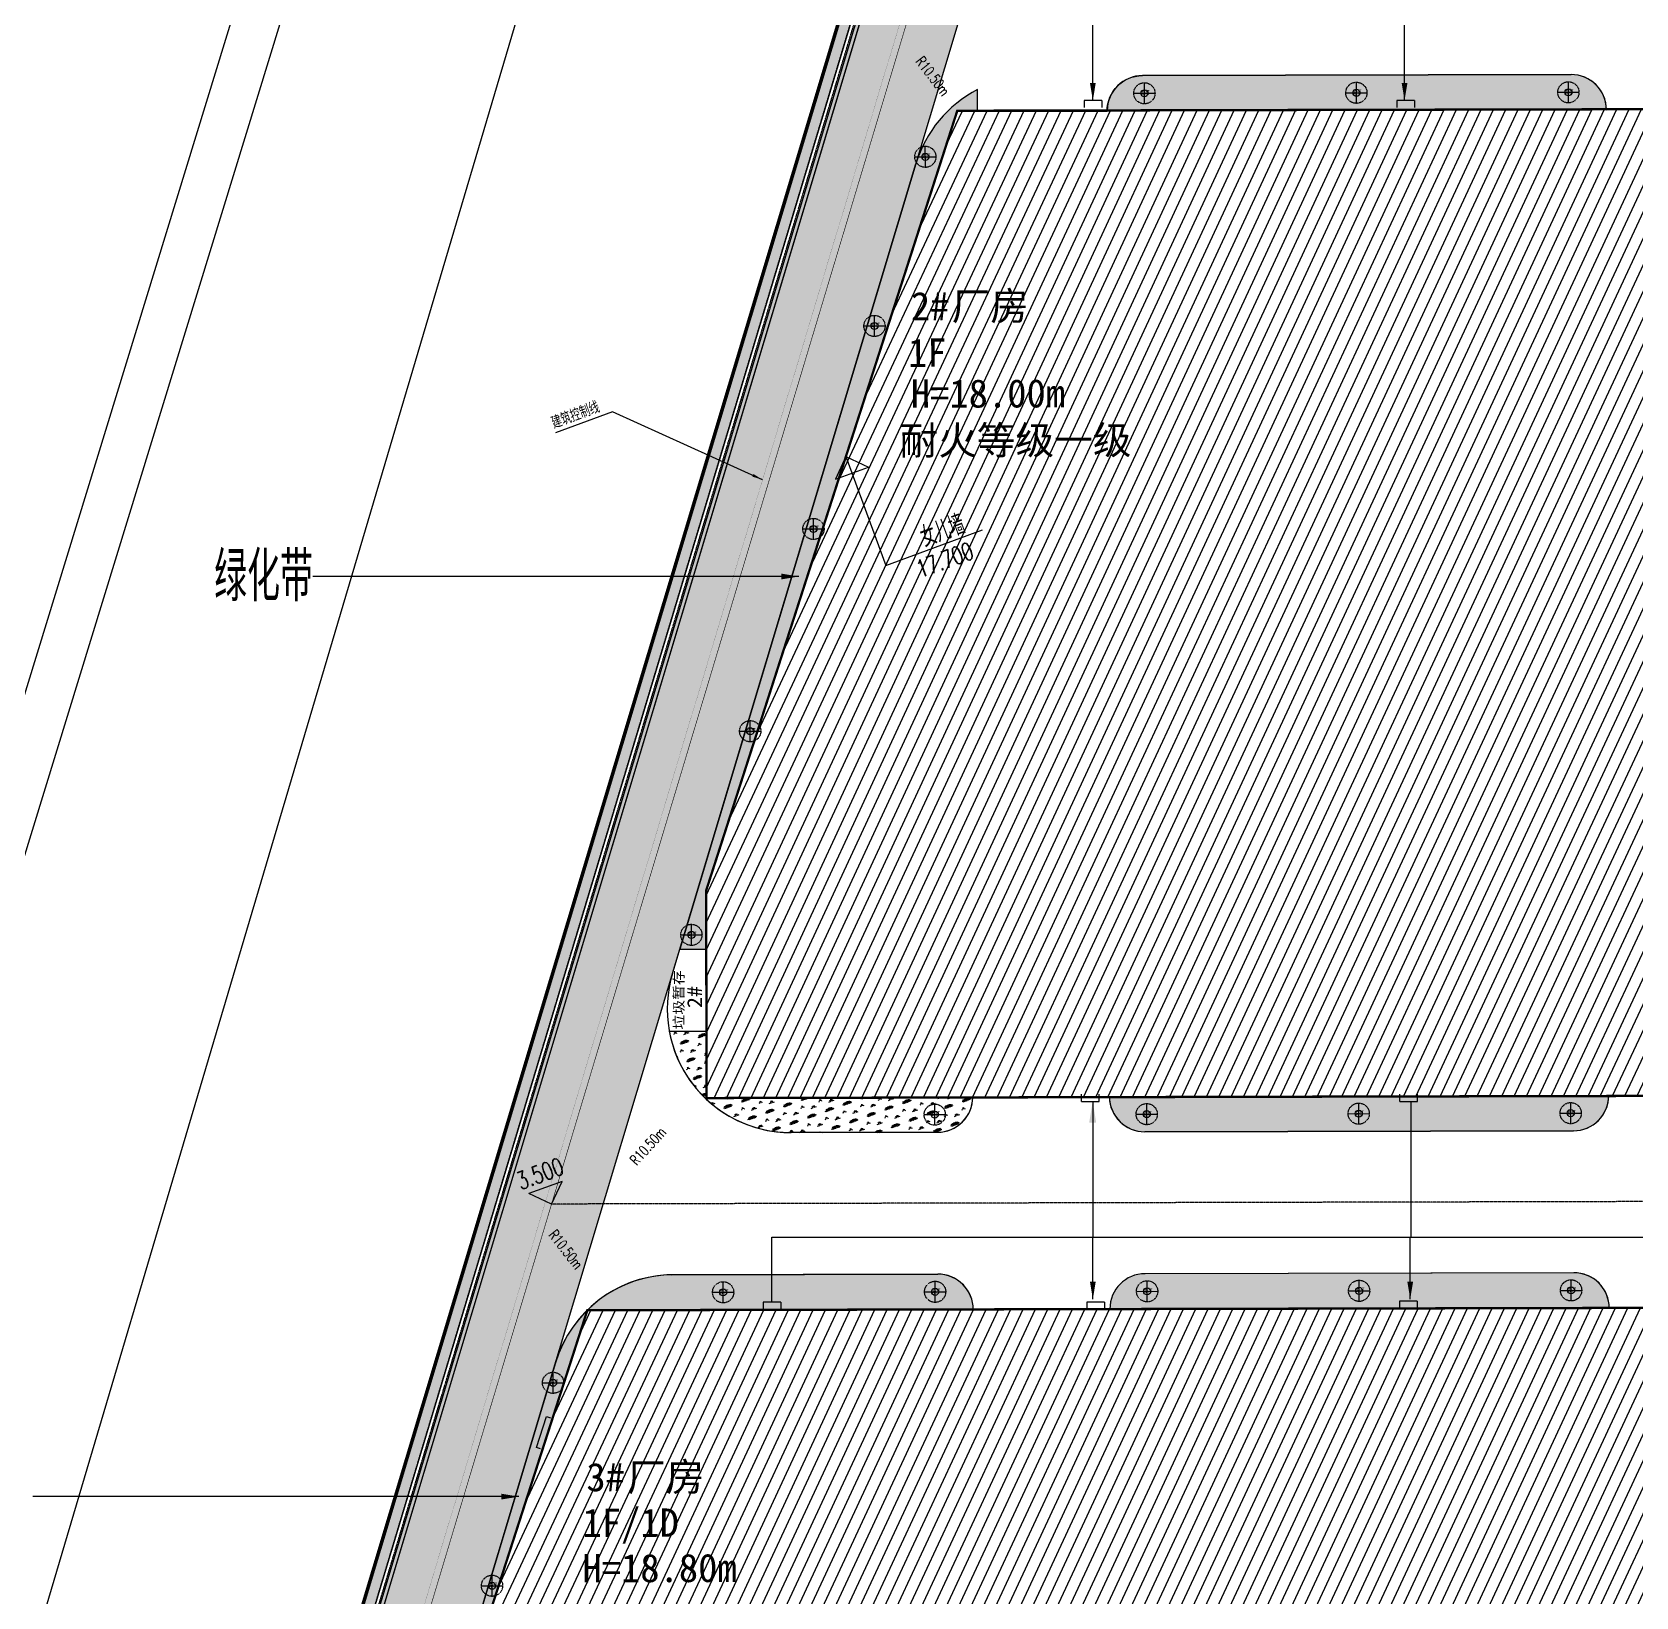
# Model space of a CAD drawing. Extents: x -23635 to 24049, y 82 to 60890.
# Drawn here: x -6330 to -4968, y 2604 to 3933 of the extents above; entities that cross this region are included whole.
import ezdxf
from ezdxf.enums import TextEntityAlignment as Align
from ezdxf.xclip import XClip

# ---------------------------------------------------------------- set-up
doc = ezdxf.new("R2010")
doc.units = 0
for name, pattern in [('CENTER', [2, 1.25, -0.25, 0.25, -0.25]), ('DASH', [0.35, 0.25, -0.1]), ('DOTE', [2.4200000000000004, 2, -0.2, 0.02, -0.2])]:
    doc.linetypes.add(name, pattern=pattern)
for name, color, linetype in [('!ZN3-铝板幕墙-3', 3, 'Continuous'), ('0-HX', 1, 'Continuous'), ('A-AXIS-DOTE', 14, 'DOTE'), ('A-CURTAIN', 84, 'Continuous'), ('A-HATCH-1', 252, 'Continuous'), ('A-LIN-V', 9, 'Continuous'), ('A-SFCE', 30, 'Continuous'), ('A-STAIR', 150, 'Continuous'), ('AS-WALL', 40, 'Continuous'), ('DIM', 173, 'Continuous'), ('JT-路缘石线', 5, 'Continuous'), ('JT-道路红线', 7, 'Continuous'), ('PUB_TEXT', 7, 'Continuous'), ('TEXT', 7, 'Continuous'), ('建-尺寸', 3, 'Continuous'), ('建-引出', 3, 'Continuous'), ('建-文字', 7, 'Continuous'), ('建-标高', 3, 'Continuous'), ('建筑物控制线', 7, 'Continuous'), ('高压线', 210, 'Continuous'), ('黄', 40, 'Continuous')]:
    doc.layers.add(name, color=color, linetype=linetype)
doc.styles.add('A-DIM', font='SIMPLEX', dxfattribs={"bigfont": 'GBCBIG'})
doc.styles.add('A-STANDARD', font='SIMPLEX', dxfattribs={"bigfont": 'GBCBIG'})
doc.styles.add('DHTEXT-1', font='ROMANS.shx', dxfattribs={"width": 0.7, "bigfont": 'CHINESE.shx'})
doc.styles.add('黑体', font='simhei.ttf', dxfattribs={"height": 12})
doc.dimstyles.new('ZN10', dxfattribs={"dimscale": 10, "dimtxt": 2.5, "dimasz": 1.5, "dimexe": 1, "dimexo": 2, "dimgap": 0.9, "dimtad": 1, "dimdec": 0, "dimdsep": 46, "dimtxsty": 'DHTEXT-1', "dimblk": 'ARCHTICK', "dimcen": 2.5, "dimclrd": 173, "dimclre": 173, "dimclrt": 7, "dimazin": 2, "dimtfac": 1, "dimtix": 1, "dimtmove": 2, "dimatfit": 3, "dimfxl": 0, "dimarcsym": 0})
doc.dimstyles.new('ZN12', dxfattribs={"dimscale": 12, "dimtxt": 2.5, "dimasz": 1.5, "dimexe": 1, "dimexo": 2, "dimgap": 0.9, "dimtad": 1, "dimdec": 0, "dimdsep": 46, "dimtxsty": 'DHTEXT-1', "dimblk": 'ARCHTICK', "dimcen": 2.5, "dimclrd": 173, "dimclre": 173, "dimclrt": 7, "dimazin": 2, "dimtfac": 1, "dimtix": 1, "dimtmove": 2, "dimatfit": 3, "dimfxl": 0, "dimarcsym": 0})
pattern_1 = [(19.99999999999998, (440.107795715332, 194.2398300170898), (956.275963936384, 2050.740422578524), [240, -48, 64, -48, 240, -960]), (19.99999999999998, (348.5154342651367, 211.9834671020508), (956.275963936384, 2050.740422578524), [160, -120, 240, -120, 160, -800]), (19.99999999999998, (655.8504104614258, 1004.918022155762), (956.275963936384, 2050.740422578524), [200, -80, 200, -1120]), (19.99999999999998, (-205.3501281738281, 1032.003547668457), (956.275963936384, 2050.740422578524), [80, -160, 80, -1280]), (110, (-54.99931335449219, 1086.72677230835), (-2050.740422578524, 956.275963936384), [143.9999999999999, -1456]), (110, (724.3924865722656, 348.7915229797363), (-2050.740422578524, 956.275963936384), [159.9999999999999, -1440]), (110, (881.3766403198242, 1087.002857208252), (-2050.740422578524, 956.275963936384), [159.9999999999999, -1440]), (65.00000000000001, (925.3208694458008, 404.8966331481934), (-547.2322293314808, 1503.508193286057), [160, -2102.7416992]), (154.9999999999999, (534.4087371826172, 262.6162528991699), (-1503.508193286057, -547.2322293314808), [160, -2102.741699199999]), (83.43494882, (877.4794540405273, 395.9972076416016), (-547.2322292444445, 1503.508193285503), [160, -3417.7087632]), (95.96375653, (799.5678939819336, 376.1531410217285), (-547.2322291846804, 1503.508193052025), [159.9999999999999, -6436.969001599999]), (95.96375653, (956.5520477294922, 1114.364471435547), (-547.2322291846804, 1503.508193052025), [128, -6468.969001599999]), (95.96375653, (-24.92916107177734, 1097.671417236328), (-547.2322291846804, 1503.508193052025), [112, -6484.969001599998]), (124.03624347, (649.2170791625977, 321.4299125671387), (-547.2322292935037, 1503.508193012417), [160, -6436.9690016]), (124.03624347, (806.2012252807617, 1059.641246795654), (-547.2322292935037, 1503.508193012417), [128, -6468.9690016]), (124.03624347, (-85.06947326660156, 1075.782127380371), (-547.2322292935037, 1503.508193012417), [112, -6484.9690016]), (136.5650512, (576.7778244018555, 286.5507621765137), (-547.2322299226216, 1503.508193038666), [159.9999999999999, -3417.706876319999])]
pattern_2 = [(65.20025663620596, (-36924610921.46326, -17187446792.21843), (-864.6598378389605, 399.5242355956683), [])]

# ---------------------------------------------------------------- blocks, each defined once
blk = doc.blocks.new('GGRrrrr')
at = {"layer": 'A-CURTAIN'}
h = blk.add_hatch(dxfattribs=at)
h.set_pattern_fill('草坪或沼泽', color=256, scale=400, angle=19.99999999999998)
h.set_pattern_definition(pattern_1)
h.paths.add_polyline_path([(1393117.320922852, 618300.9193000793), (1393292.936767578, 540880.4741477966), (1330517.002159119, 532866.5696678162), (1241737.975387573, 527102.5202484131), (1161598.890319824, 521245.7613601685), (1240382.850791931, 783371.5528144836), (1244595.073738098, 797109.7279624939), (1261185.678756714, 852563.1131820679), (1335771.367614746, 847453.3053207397), (1355485.375518799, 842594.5098495483), (1380777.422203064, 840861.7712898254), (1392639.610717773, 828900.035358429), (1392845.235137939, 738250.2696037292), (1391845.237701416, 738248.0012702942), (1391806.246421814, 755447.9559936523), (1391306.45426178, 755446.8222770691), (1391785.831069946, 764447.9511528015), (1391640.544288635, 828487.3259391785), (1380332.88168335, 839889.8824043274), (1355330.389472961, 841602.7838134766), (1335616.381584167, 846461.5792884827), (1261914.650527954, 851510.8278846741), (1245552.140869141, 796819.8416023254), (1241339.732727051, 783081.0626220703), (1162974.660324097, 522348.9729347229), (1241669.135520935, 528100.1562232971), (1330421.199440002, 533862.4550628662), (1392290.937599182, 541760.6755371094), (1392117.323532104, 618298.6509666443)])
h.paths.add_polyline_path([(1393076.15146637, 636450.5321846008), (1392076.154045105, 636448.2638511658), (1392062.989784241, 641998.404788971), (1391563.607894897, 641997.2195243835), (1392041.628883362, 650998.2749595642), (1391886.520614624, 720048.3890342712), (1392886.518035889, 720050.6573638916)])
h = blk.add_hatch(dxfattribs=at)
h.set_pattern_fill('草坪或沼泽', color=256, scale=400, angle=19.99999999999998)
h.set_pattern_definition([(19.99999999999998, (440.107795715332, 194.2398300170898), (956.2759639363836, 2050.740422578524), [240, -48, 64, -48, 240, -960]), (19.99999999999998, (348.5154342651367, 211.9834671020508), (956.2759639363836, 2050.740422578524), [160, -120, 240, -120, 160, -800]), (19.99999999999998, (655.8504104614258, 1004.918022155762), (956.2759639363836, 2050.740422578524), [200, -80, 200, -1120]), (19.99999999999998, (-205.3501281738281, 1032.003547668457), (956.2759639363836, 2050.740422578524), [80, -160, 80, -1280]), (110, (-54.99931335449219, 1086.72677230835), (-2050.740422578524, 956.2759639363836), [143.9999999999999, -1456]), (110, (724.3924865722656, 348.7915229797363), (-2050.740422578524, 956.2759639363836), [159.9999999999999, -1440]), (110, (881.3766403198242, 1087.002857208252), (-2050.740422578524, 956.2759639363836), [159.9999999999999, -1440]), (65.00000000000001, (925.3208694458008, 404.8966331481934), (-547.2322293314807, 1503.508193286057), [160, -2102.7416992]), (154.9999999999999, (534.4087371826172, 262.6162528991699), (-1503.508193286057, -547.2322293314807), [160, -2102.741699199999]), (83.43494882, (877.4794540405273, 395.9972076416016), (-547.2322292444445, 1503.508193285503), [160, -3417.7087632]), (95.96375653, (799.5678939819336, 376.1531410217285), (-547.2322291846804, 1503.508193052025), [159.9999999999999, -6436.969001599999]), (95.96375653, (956.5520477294922, 1114.364471435547), (-547.2322291846804, 1503.508193052025), [128, -6468.969001599999]), (95.96375653, (-24.92916107177734, 1097.671417236328), (-547.2322291846804, 1503.508193052025), [112, -6484.969001599998]), (124.03624347, (649.2170791625977, 321.4299125671387), (-547.2322292935037, 1503.508193012417), [160, -6436.9690016]), (124.03624347, (806.2012252807617, 1059.641246795654), (-547.2322292935037, 1503.508193012417), [128, -6468.9690016]), (124.03624347, (-85.06947326660156, 1075.782127380371), (-547.2322292935037, 1503.508193012417), [112, -6484.9690016]), (136.5650512, (576.7778244018555, 286.5507621765137), (-547.232229922622, 1503.508193038667), [159.9999999999999, -3417.706876319999])])
edge = h.paths.add_edge_path()
edge.add_line((1391002.783584595, 755446.1334381104), (1391033.862896324, 755969.2298610318))
edge.add_line((1391033.86289978, 755969.2298622131), (1391484.60933056, 764440.2374043328))
edge.add_line((1391484.609329224, 764440.2374038696), (1391240.917746339, 828322.242167785))
edge.add_line((1391240.917747498, 828322.2421684265), (1380155.065434195, 839501.1268444082))
edge.add_line((1380155.065429688, 839501.1268424988), (1355268.395031075, 841206.093397873))
edge.add_line((1355268.39503479, 841206.0933990479), (1335554.387081419, 846064.8888675765))
edge.add_line((1335554.387077332, 846064.8888664246), (1262206.239214119, 851089.9137592164))
edge.add_line((1262206.239219666, 851089.9137611389), (1173161.430034699, 554852.1791891612))
edge.add_line((1173161.430030823, 554852.1791877747), (1173522.489795612, 554879.6278408373))
edge.add_line((1173522.4897995, 554879.6278419495), (1259298.694751966, 840247.1814245735))
edge.add_line((1259298.694747925, 840247.1814231873), (1260664.251583645, 840250.287743258))
edge.add_line((1260664.251579285, 840250.2877464294), (1260650.720505403, 845748.0085758491))
edge.add_line((1260650.72051239, 845748.0085716248), (1335651.042472096, 845918.1516353745))
edge.add_line((1335651.042472839, 845918.151638031), (1335663.543034486, 840420.7167655955))
edge.add_line((1335663.543029785, 840420.7167663574), (1342663.498677632, 840436.620142065))
edge.add_line((1342663.498680115, 840436.6201400757), (1342656.698541388, 843434.4194341273))
edge.add_line((1342656.698539734, 843434.4194335938), (1345656.684828249, 843441.2245361431))
edge.add_line((1345656.684829712, 843441.2245368958), (1345663.514863657, 840443.5152480957))
edge.add_line((1345663.514862061, 840443.515247345), (1365660.002805453, 840488.87754378))
edge.add_line((1365660.002807617, 840488.8775444031), (1374552.106933233, 839873.2337869616))
edge.add_arc((1367357.655082703, 824128.4532546997), 17310.63983173795, 5.5802626876526915, 65.44234737564938, ccw=False)
edge.add_line((1384586.259040833, 825811.7408561707), (1385552.940604924, 825812.0992239242))
edge.add_line((1385552.940605164, 825812.0992240906), (1390246.63666195, 825822.7249858105))
edge.add_line((1390246.636665344, 825822.72498703), (1390404.911168448, 755445.2751032704))
edge.add_line((1390404.911170959, 755445.2751045227), (1391002.783589707, 755446.1334401162))
h = blk.add_hatch(dxfattribs=at)
h.set_pattern_fill('草坪或沼泽', color=256, scale=400, angle=19.99999999999998)
h.set_pattern_definition(pattern_1)
edge = h.paths.add_edge_path()
edge.add_line((1286673.192825317, 726009.3791160583), (1250273.286475942, 725926.8104894941))
edge.add_arc((1250280.396728516, 722926.0861434937), 3000.732772074907, 90.13576314297943, 179.1608408723139)
edge.add_line((1247279.985809326, 722970.0335731506), (1289679.876683383, 723066.212411882))
edge.add_arc((1286679.696029663, 723008.6534385681), 3000.732725771154, 1.099094388058252, 90.12417214740054)
h = blk.add_hatch(dxfattribs=at)
h.set_pattern_fill('草坪或沼泽', color=256, scale=400, angle=19.99999999999998)
h.set_pattern_definition(pattern_1)
edge = h.paths.add_edge_path()
edge.add_line((1213241.468276978, 651742.6384086609), (1213230.245631259, 656690.0771190752))
edge.add_line((1213230.245628357, 656690.0771179199), (1234555.110030854, 722941.168785134))
edge.add_line((1234555.110023499, 722941.1687889099), (1236280.014089942, 722945.0815126264))
edge.add_line((1236280.014099121, 722945.0815086365), (1236275.950220798, 724736.6308973046))
edge.add_arc((1241091.393806458, 715405.9554367065), 10500.00008225838, 117.2976864888419, 163.2701943690267)
edge.add_line((1231035.828521729, 718428.4722938538), (1210989.765795253, 651737.5307025709))
edge.add_line((1210989.765800476, 651737.5307044983), (1213241.468278664, 651742.6384090135))
h = blk.add_hatch(dxfattribs=at)
h.set_pattern_fill('草坪或沼泽', color=256, scale=400, angle=19.99999999999998)
h.set_pattern_definition(pattern_1)
edge = h.paths.add_edge_path()
edge.add_arc((1220429.906616211, 646659.3443145752), 10502.36725285113, 190.5551207995654, 269.0246204464354)
edge.add_line((1220251.127334595, 636158.4988288879), (1232876.804333863, 636187.1385668392))
edge.add_arc((1232869.683876038, 639187.8729019165), 3000.742783217569, 270.1359572156081, 359.1610467982657)
edge.add_line((1235870.104980469, 639143.9361076355), (1213270.16315967, 639092.6709738355))
edge.add_line((1213270.163154602, 639092.6709747314), (1213257.346861058, 644742.6564221524))
edge.add_line((1213257.346862793, 644742.6564216614), (1210105.248521833, 644735.5062795302))
h = blk.add_hatch(dxfattribs=at)
h.set_pattern_fill('草坪或沼泽', color=256, scale=400, angle=19.99999999999998)
h.set_pattern_definition(pattern_1)
edge = h.paths.add_edge_path()
edge.add_arc((1286869.555404663, 639310.375164032), 3000.732495473213, 270.1357585763391, 359.160846078512)
edge.add_line((1289869.966064453, 639266.4280128479), (1247470.075112538, 639170.2491647773))
edge.add_arc((1250482.251991272, 639240.0633735657), 3012.985823415574, 181.3277252892525, 269.8959363115104)
edge.add_line((1250476.779647827, 636227.0825157166), (1286876.665432227, 636309.6510913904))
h = blk.add_hatch(dxfattribs=at)
h.set_pattern_fill('草坪或沼泽', color=256, scale=400, angle=19.99999999999998)
h.set_pattern_definition(pattern_1)
edge = h.paths.add_edge_path()
edge.add_line((1185748.074562073, 560630.0388450623), (1185733.640342871, 566993.2914012733))
edge.add_line((1185733.640342712, 566993.2914009094), (1203143.912731761, 621069.6545047899))
edge.add_line((1203143.912742615, 621069.6545028687), (1235910.93553076, 621144.0030057082))
edge.add_arc((1232910.943313599, 621137.1773109436), 2999.999985297673, 0.1303612998922534, 87.61311056244813)
edge.add_line((1233035.884391785, 624134.5744552612), (1209907.398558564, 624081.9055503625))
edge.add_arc((1210514.833221436, 613566.1014328003), 10533.33342763112, 93.30595849659449, 162.2692528149877)
edge.add_line((1200481.852256775, 616773.9675941467), (1193114.388335245, 592268.2086978712))
edge.add_line((1193114.388336182, 592268.2086982727), (1183603.077510351, 560625.1731884984))
edge.add_line((1183603.077507019, 560625.1731872559), (1185748.074572494, 560630.0388427951))
h = blk.add_hatch(dxfattribs=at)
h.set_pattern_fill('草坪或沼泽', color=256, scale=400, angle=19.99999999999998)
h.set_pattern_definition(pattern_1)
edge = h.paths.add_edge_path()
edge.add_line((1287040.806640625, 624256.8511352539), (1250504.113560064, 624177.0929171236))
edge.add_arc((1250510.89805603, 621177.1005744934), 3000.000015930785, 90.12957437084302, 180.1295743348205)
edge.add_line((1247510.905708313, 621170.3160820007), (1289910.796650928, 621266.4949332544))
edge.add_arc((1286910.804420471, 621259.6692237854), 2999.999999915158, 0.1303615983810036, 87.51636267160562)
for points in [[(1161598.890319824, 521245.7613601685), (1240382.850791931, 783371.5528144836), (1244595.073738098, 797109.7279624939), (1261185.678756714, 852563.1131820679), (1335771.367614746, 847453.3053207397), (1355485.375518799, 842594.5098495483), (1380777.422203064, 840861.7712898254), (1392639.610717773, 828900.035358429), (1392845.235137939, 738250.2696037292), (1391845.237701416, 738248.0012702942), (1391806.246421814, 755447.9559936523), (1391306.45426178, 755446.8222770691), (1391785.831069946, 764447.9511528015), (1391640.544288635, 828487.3259391785), (1380332.88168335, 839889.8824043274), (1355330.389472961, 841602.7838134766), (1335616.381584167, 846461.5792884827), (1261914.650527954, 851510.8278846741), (1245552.140869141, 796819.8416023254), (1241339.732727051, 783081.0626220703), (1162974.660324097, 522348.9729347229)], [(1391240.917747498, 828322.2421684265), (1380155.065429688, 839501.1268424988), (1355268.39503479, 841206.0933990479), (1335554.387077332, 846064.8888664246), (1262206.239219666, 851089.9137611389), (1173161.430030823, 554852.1791877747)]]:
    blk.add_lwpolyline(points, dxfattribs=at)
blk.add_lwpolyline([(1173522.4897995, 554879.6278419495), (1259298.694747925, 840247.1814231873), (1260664.251579285, 840250.2877464294), (1260650.72051239, 845748.0085716248), (1335651.042472839, 845918.151638031), (1335663.543029785, 840420.7167663574), (1342663.498680115, 840436.6201400757), (1342656.698539734, 843434.4194335938), (1345656.684829712, 843441.2245368958), (1345663.514862061, 840443.515247345), (1365660.002807617, 840488.8775444031), (1374552.106933594, 839873.2337875366, -0.2673043221881901), (1384586.259040833, 825811.7408561707)], format="xyb", dxfattribs=at)
for points in [[(1286673.192825317, 726009.3791160583), (1250273.286476135, 725926.8104896545, 0.4092385435631795), (1247279.985809326, 722970.0335731506), (1289679.876663208, 723066.2124137878, 0.4092385437160415)], [(1213241.468276978, 651742.6384086609), (1213230.245628357, 656690.0771179199), (1234555.110023499, 722941.1687889099), (1236280.014099121, 722945.0815086365), (1236275.950218201, 724736.630897522, 0.2033273801087603), (1231035.828521729, 718428.4722938538), (1210989.765800476, 651737.5307044983)], [(1210105.248519897, 644735.5062789917, 0.3564257198133136), (1220251.127334595, 636158.4988288879), (1232876.804328918, 636187.1385650635, 0.4092386039449073), (1235870.104980469, 639143.9361076355), (1213270.163154602, 639092.6709747314), (1213257.346862793, 644742.6564216614), (1210105.248519897, 644735.5062789917)], [(1286876.665435791, 636309.6510925293, 0.4092385933467603), (1289869.966064453, 639266.4280128479), (1247470.075119019, 639170.2491645813, 0.4069131239025187), (1250476.779647827, 636227.0825157166)], [(1185748.074562073, 560630.0388450623), (1185733.640342712, 566993.2914009094), (1203143.912742615, 621069.6545028687), (1235910.935531616, 621144.0030059814, 0.4014032657888819), (1233035.884391785, 624134.5744552612), (1209907.3985672, 624081.9055480957, 0.3103326616780871), (1200481.852256775, 616773.9675941467), (1193114.388336182, 592268.2086982727), (1183603.077507019, 560625.1731872559)], [(1287040.806640625, 624256.8511352539), (1250504.113563538, 624177.092918396, 0.4142135621889499), (1247510.905708313, 621170.3160820007), (1289910.796653748, 621266.494934082, 0.4009131874781764)]]:
    blk.add_lwpolyline(points, format="xyb", close=True, dxfattribs=at)
blk = doc.blocks.new('G$C8544DC05')
at = {"layer": 'A-AXIS-DOTE'}
for points in [[(-5.21540641784668e-08, -1.949999995529652), (-7.450580596923828e-09, -1.049999989569187)], [(-0.4500000402331352, -1.499999985098839), (0.4499999657273293, -1.49999999627471)]]:
    blk.add_lwpolyline(points, dxfattribs=at)
at = {"layer": 'A-LIN-V', "linetype": 'DASH', "ltscale": 0.001}
blk.add_circle((-3.725290298461914e-08, -1.49999999627471), 0.4500000024073871, dxfattribs=at)
at = {"layer": 'A-LIN-V'}
blk.add_circle((-3.725290298461914e-08, -1.49999999627471), 0.1500000024073871, dxfattribs=at)
at = {"layer": '建-文字', "style": 'A-STANDARD'}
blk.add_text('路灯', height=0.1762962962962963, dxfattribs=at).set_placement((-0.1305496512187852, -1.571952423734797))
blk = doc.blocks.new('rrrrrrrrrrrrrrrr')
at = {"layer": 'A-HATCH-1'}
h = blk.add_hatch(dxfattribs=at)
h.set_pattern_fill('编织金属网', color=256, scale=3000)
h.set_pattern_definition([(90, (300, 900), (-1200, 1800), [300, -3300]), (90, (600, 900), (-1200, 1800), [300, -3300]), (45, (300, 1200), (-5999.999999999809, -5399.99999999985), [2121.32034355962, -8061.017305526399]), (135, (600, 1200), (-5999.999999999807, 5399.99999999985), [2121.32034355962, -8061.017305526399])])
h.paths.add_polyline_path([(40588326766.95834, 3380429630.937966), (40588256321.38605, 3380455368.485463), (40588254434.74007, 3380450204.595783), (40588324880.26842, 3380424466.929785)])
h.paths.add_polyline_path([(40588342324.13419, 3380329280.830398), (40588347490.13212, 3380327393.380685), (40588371065.92594, 3380391920.921593), (40588365899.92809, 3380393808.371278), (40588342324.13427, 3380329280.830368)], is_closed=False)
h.paths.add_polyline_path([(40588308203.55444, 3380219865.035484), (40588315924.94431, 3380240998.661614), (40588316864.21605, 3380240655.489169), (40588331963.81348, 3380281983.471902), (40588325858.54319, 3380284214.094292), (40588303037.55853, 3380221752.484622)])
h.paths.add_polyline_path([(40588273800.49241, 3380125702.984636), (40588294390.85445, 3380182059.323965), (40588289224.85732, 3380183946.773546), (40588268634.49524, 3380127590.434074)])
h.paths.add_polyline_path([(40588123180.35559, 3380179894.848302), (40588089539.62916, 3380189554.118116), (40588088022.61295, 3380184270.744923, 0.005122832545512191), (40588088317.15343, 3380184182.897159), (40588120994.03511, 3380174800.376338, 0.02905026545590285), (40588121673.63083, 3380174647.317626)])
h = blk.add_hatch(dxfattribs=at)
h.set_pattern_fill('S形人行道砖', color=256, scale=2000)
h.set_pattern_definition([(0, (0, 0), (3000, 1000), [2000, -6000]), (90, (0, 0), (-2000, 2000), [2000, -6000]), (45, (0, 2000), (3000.000000057074, 1000.000000019025), [1414.4, -4242.4, 1414.4, -4242.5084984])])
h.paths.add_polyline_path([(40588080466.29776, 3380207612.947364), (40588252557.11366, 3380436566.106614), (40588246162.15751, 3380441372.824391), (40588074071.34161, 3380212419.665152)])
h.paths.add_polyline_path([(40588357551.6507, 3380394270.803479), (40588331951.16237, 3380324201.622723), (40588339465.34097, 3380321456.241163), (40588365899.92809, 3380393808.371278), (40588358117.88198, 3380396651.620718, -0.05846643036177237)])
h.paths.add_polyline_path([(40588320609.30454, 3380293158.672472), (40588297033.33985, 3380228630.663898), (40588304547.51823, 3380225885.282366), (40588328123.48275, 3380290413.291053)])
h.paths.add_polyline_path([(40588266345.49557, 3380144637.261932), (40588273859.67415, 3380141891.880311), (40588293205.6886, 3380194842.409006), (40588285691.51013, 3380197587.790587)])
at = {"layer": 'A-STAIR'}
for p, q in [((40588074057.71376, 3380212401.534368), (40588253152.58821, 3380450673.037104)), ((40588141432.25412, 3380288723.309018), (40588184563.83624, 3380346106.452563)), ((40588157893.44623, 3380268287.968499), (40588146034.46658, 3380272620.766938)), ((40588132491.46793, 3380264739.758712), (40588153758.21556, 3380256969.736871)), ((40588208614.15231, 3380249756.644355), (40588174424.63933, 3380262248.129522)), ((40588204478.92166, 3380238438.412714), (40588170289.42802, 3380250929.890814))]:
    blk.add_line(p, q, dxfattribs=at)
for points in [[(40588080452.66991, 3380207594.816586), (40588252557.11366, 3380436566.106612)], [(40588191027.8971, 3380348487.45832), (40588191659.86809, 3380350217.179018)], [(40588191027.8971, 3380348487.45832), (40588201359.89278, 3380344712.558956)], [(40588241185.03974, 3380330162.037781), (40588252080.59885, 3380326181.234803)], [(40588161740.77418, 3380270076.248145), (40588172636.33325, 3380266095.445177)], [(40588155546.52163, 3380253122.421226), (40588166442.08072, 3380249141.618254)], [(40588212460.37915, 3380251541.915295), (40588223355.94148, 3380247561.111139)], [(40588206267.22774, 3380234591.097063), (40588217162.78571, 3380230610.294501)]]:
    blk.add_lwpolyline(points, dxfattribs=at)
for points in [[(40588201359.89278, 3380344712.558957, -0.4142115509551225), (40588205207.22072, 3380346500.838597), (40588239396.73369, 3380334009.353435)], [(40588120682.62942, 3380261117.581749), (40588080466.29777, 3380207612.947373, 0.5256224219142536), (40588088317.15343, 3380184182.897159), (40588120994.03511, 3380174800.376338, 0.3936608884662847), (40588128285.55811, 3380178508.360787), (40588130426.3708, 3380184367.944534), (40588141321.94009, 3380180387.137836), (40588139718.0647, 3380175997.383619, 0.432661902400154), (40588143651.04886, 3380168184.959285), (40588175560.65523, 3380158741.688986)]]:
    blk.add_lwpolyline(points, format="xyb", dxfattribs=at)
for centre, radius, start, end in [((40588192957.21619, 3380339797.635475), 10500.00000053708, 97.09742977921013, 143.0699379715666), ((40588238367.21568, 3380331191.536427), 2999.999999999999, 339.9301049047636, 69.93010506350228), ((40588149825.63408, 3380282414.491938), 10500.00000159729, 143.0699380340194, 249.9297114993673), ((40588158922.96424, 3380271105.785503), 2999.999999999999, 249.9293180832559, 339.9293180575943), ((40588175454.15734, 3380265065.946547), 2999.999999999999, 159.9301052627069, 249.9301049078888), ((40588129076.00937, 3380254808.764661), 10500.00000090427, 69.92971145401336, 143.0699379694866), ((40588152728.69756, 3380254151.919881), 2999.999999999999, 339.9301049047636, 69.93010490788879), ((40588169259.88357, 3380248112.0615), 2999.999999999999, 69.92931808325595, 159.9293180575944), ((40588209643.67032, 3380252574.461357), 2999.999999999999, 249.9293179276424, 339.9293180575943), ((40588203449.40366, 3380235620.59571), 2999.999999999999, 339.9301049047636, 69.93010521911577)]:
    blk.add_arc(centre, radius, start, end, dxfattribs=at)
at = {"layer": '黄', "linetype": 'DASH', "ltscale": 10}
blk.add_line((40588311087.5479, 3380205902.41041), (40588125031.82763, 3380273879.753901), dxfattribs=at)
at = {"layer": '黄', "linetype": 'DASH', "ltscale": 10, "const_width": 50}
blk.add_lwpolyline([(40588077067.33736, 3380210066.810011), (40588248945.46794, 3380438737.008338)], dxfattribs=at)
blk = doc.blocks.new('20250902102241')
at = {"layer": 'A-HATCH-1'}
h = blk.add_hatch(dxfattribs=at)
h.set_pattern_fill('ANSI31', color=256, scale=599.9999999999999, angle=20.20025663620597)
h.set_pattern_definition(pattern_2)
h.paths.add_polyline_path([(-205075.5594940223, 97527.99650955014), (-205115.5129852332, 115141.2200813293), (-183790.6128387488, 181376.4943008423), (-47266.05546570197, 181686.1831550598), (-47075.96616363898, 97886.39876556396)])
h = blk.add_hatch(dxfattribs=at)
h.set_pattern_fill('ANSI31', color=256, scale=599.9999999999999, angle=20.20025663620597)
h.set_pattern_definition(pattern_2)
h.paths.add_polyline_path([(-232612.0823822059, 25428.56494522095), (-232568.6130218543, 6265.345321653411), (-46869.09087372199, 6686.581367492676), (-47035.13555908576, 79886.44503020868), (-215201.8101730384, 79504.98002624325)])
at = {"layer": '建-引出'}
blk.add_hatch(color=256, dxfattribs=at).paths.add_polyline_path([(-200322.6917953528, 150041.5941581707), (-201093.1995163001, 150521.9252128582), (-201192.1331481971, 150303.2653465271)], flags=17)
at = {"layer": '建-标高'}
blk.add_hatch(color=256, dxfattribs=at).paths.add_polyline_path([(-218240.1243362464, 88523.11117553525), (-217350.3407211341, 90448.80199432373), (-220165.815155033, 89412.89478683472)], flags=17)
at = {"layer": '!ZN3-铝板幕墙-3', "ltscale": 2000}
for p, q in [((-171528.9794785754, 182246.2189400373), (-173028.9793735956, 182246.2189400373)), ((-173028.9793735956, 182246.2189400373), (-173028.9793735956, 181645.4818801098)), ((-171528.9794785754, 182246.2189400373), (-171528.9794785754, 181645.4818801098)), ((-144981.4098474953, 182246.2189400373), (-146481.4097425154, 182246.2189400373)), ((-146481.4097425154, 182246.2189400373), (-146481.4097425154, 181645.4818801098)), ((-144981.4098474953, 182246.2189400373), (-144981.4098474953, 181645.4818801098)), ((-173234.3075291623, 97248.30343290404), (-173234.3075291623, 97849.04049283158)), ((-173234.3075291623, 97248.30343290404), (-171734.3076341421, 97248.30343290404)), ((-171734.3076341421, 97248.30343290404), (-171734.3076341421, 97849.04049283158)), ((-146219.3283538694, 97248.30343290404), (-146219.3283538694, 97849.04049283158)), ((-146219.3283538694, 97248.30343290404), (-144719.3284588492, 97248.30343290404)), ((-144719.3284588492, 97248.30343290404), (-144719.3284588492, 97849.04049283158)), ((-198779.293900013, 80205.32911536092), (-200279.2937950331, 80205.32911536092)), ((-200279.2937950331, 80205.32911536092), (-200279.2937950331, 79604.59205543337)), ((-198779.293900013, 80205.32911536092), (-198779.293900013, 79604.59205543337)), ((-171297.5125295557, 80205.32911536092), (-172797.5124245759, 80205.32911536092)), ((-172797.5124245759, 80205.32911536092), (-172797.5124245759, 79604.59205543337)), ((-171297.5125295557, 80205.32911536092), (-171297.5125295557, 79604.59205543337)), ((-144750.0794908251, 80265.54862786655), (-146250.0793858452, 80265.54862786655)), ((-146250.0793858452, 80265.54862786655), (-146250.0793858452, 79664.811567939)), ((-144750.0794908251, 80265.54862786655), (-144750.0794908251, 79664.811567939))]:
    blk.add_line(p, q, dxfattribs=at)
blk.add_lwpolyline([(-219179.1514469677, 67750.2184529698), (-219529.4510415315, 67863.84432074195), (-218676.8267322304, 70491.65226032562), (-218325.8990523542, 70377.82243671175)], dxfattribs=at)
at = {"color": 1, "linetype": 'DASH', "ltscale": 3, "const_width": 299.9999999999999}
blk.add_lwpolyline([(-25706.11210632697, 287335.3608856201), (-37568.30062103644, 299297.0968132019), (-62860.347274784, 301029.8353767395), (-82574.35516357794, 305888.630847929), (-157160.0440750159, 310998.4387092572), (-173750.6490783729, 255545.0534896832), (-177962.8720397986, 241806.8783378601), (-256746.8324661292, -20318.91311264038), (-176607.7474212684, -14462.15422439575), (-87828.72065735236, -8698.104804992676), (-25052.78605652228, -684.200325012207)], close=True, dxfattribs=at)
at = {"layer": '0-HX', "linetype": 'CENTER', "ltscale": 0.2}
blk.add_lwpolyline([(-25706.11210632697, 287335.3608856201), (-37568.30062103644, 299297.0968132019), (-62860.347274784, 301029.8353767395), (-82574.35516357794, 305888.630847929), (-157160.0440750159, 310998.4387092572), (-173750.6490783729, 255545.0534896832), (-177962.8720397986, 241806.8783378601), (-256746.8324661292, -20318.91311264038), (-176607.7474212684, -14462.15422439575), (-87828.72065735236, -8698.104804992676), (-25052.78605652228, -684.200325012207)], close=True, dxfattribs=at)
at = {"layer": 'A-SFCE', "linetype": 'DASH'}
for points in [[(-26203.67369842902, 65833.66236495972), (-26054.78524017707, 196.0010642986745), (-87924.5233383216, -7702.219402313232), (-176676.5872421302, -13464.51823425293), (-255371.0624771155, -19215.70153808594), (-177005.9884491004, 241516.3933601342), (-172793.5820770282, 255255.1666793823), (-156431.0723037757, 309946.1534156799), (-82729.34131622687, 304896.9048156738), (-63015.33333588019, 300038.10935211), (-43570.06946564093, 298705.9293479919), (-38012.84114837833, 298325.2079353314), (-26705.17849731818, 286922.6514625531), (-26559.90596771613, 222879.0951576196), (-27039.7119445838, 213873.826259613)], [(-26503.67293548957, 65832.9818649292), (-26355.38498688117, 460.0614776592702), (-87953.26416015811, -7403.453784942627), (-176697.2392044105, -13165.22743988037), (-254958.3314819373, -18884.73806381226), (-176718.9238510169, 241429.2463035583), (-172506.4619369544, 255168.2007713318), (-156212.3807754554, 309630.4678230286), (-82775.83713531867, 304599.387008667), (-63061.82916260138, 299740.5915412903), (-43590.57417297736, 298406.6309013367), (-38146.2033004798, 298033.6412734985), (-27004.89842987433, 286798.838634491), (-26859.92408752814, 222886.7415618896), (-27339.28703308478, 213889.7877960205)]]:
    blk.add_lwpolyline(points, dxfattribs=at)
at = {"layer": 'AS-WALL', "color": 20, "true_color": 0xf72408, "const_width": 200.0000000000001}
for points in [[(-205075.5594940223, 97527.99650955014), (-205115.5129852332, 115141.2200813293), (-183790.6128387488, 181376.4943008423), (-47266.05546570197, 181686.1831550598), (-47075.96616363898, 97886.39876556396)], [(-232612.0823822059, 25428.56494522095), (-232568.6130218543, 6265.345321653411), (-46869.09087372199, 6686.581367492676), (-47035.13555908576, 79886.44503020868), (-215201.8101730384, 79504.98002624325)]]:
    blk.add_lwpolyline(points, close=True, dxfattribs=at)
at = {"layer": 'JT-路缘石线', "ltscale": 10}
blk.add_line((-282254.4151992835, 69082.29278945923), (-245006.3781356849, 190316.9971885681), dxfattribs=at)
at = {"layer": 'JT-道路红线'}
blk.add_lwpolyline([(-330213.7628860511, -104297.1836051941), (-278426.9584884681, 67918.86186599731), (-241182.4920501746, 189142.1298942547), (-241180.9887237586, 189146.7320671063), (-241179.6137771644, 189151.3935585003), (-241178.2042999305, 189155.9612083416), (-215231.1727142371, 273782.1665267944)], dxfattribs=at)
at = {"layer": '建-尺寸'}
for points in [[(-187605.6235427894, 185223.7514724713, 0, 0, 0), (-184881.991188053, 181690.6575279217, 198, 0, 0), (-184515.6691131629, 181215.4647903424, 0, 0, 0)], [(-210652.0230255164, 91586.7205619812, 0, 0, 0), (-205793.9977874793, 96900.81416320615, 198, 0, 0), (-205389.1623535194, 97343.65529632382, 0, 0, 0)], [(-218769.8595047034, 85558.38946151733, 0, 0, 0), (-215006.8165435828, 80757.26005554199, 198, 0, 0), (-214636.6878204383, 80285.02629470825, 0, 0, 0)]]:
    blk.add_lwpolyline(points, format="xyseb", dxfattribs=at)
at = {"layer": '建-引出'}
for p, q in [((-213075.6147079505, 155811.7107925415), (-217911.2978134193, 154032.501247406)), ((-200322.6917953528, 150041.5941581707), (-213075.6147079505, 155811.7107925415))]:
    blk.add_line(p, q, dxfattribs=at)
at = {"layer": '建-标高'}
for p, q in [((-193244.6424407996, 152005.1570549011), (-194134.4260559119, 150079.4662361145)), ((-193244.6424407996, 152005.1570549011), (-191318.9516296424, 151115.3734436017)), ((-193244.6424407996, 152005.1570549011), (-189844.3348312415, 142763.5193252545)), ((-194134.4260559119, 150079.4662361145), (-191318.9516296424, 151115.3734436017)), ((-189844.3348312415, 142763.5193252545), (-181639.850677494, 145782.2234535199)), ((-217350.3407211341, 90448.80199432373), (-220165.815155033, 89412.89478683472)), ((-218240.1243362464, 88523.11117553525), (-217350.3407211341, 90448.80199432373)), ((-218240.1243362464, 88523.11117553525), (-220165.815155033, 89412.89478683472))]:
    blk.add_line(p, q, dxfattribs=at)
at = {"layer": '建筑物控制线', "color": 6, "linetype": 'CENTER', "ltscale": 0.2, "const_width": 9.999999999999998}
blk.add_lwpolyline([(-30701.44413757697, 285271.8137435894), (-39791.00328064337, 294437.6524047833), (-63635.27767944708, 296071.2052078247), (-83349.28556824103, 300930.0006790161), (-153515.1852722205, 305737.0122032147), (-168965.3134841956, 254095.6217040997), (-173178.4621505775, 240354.4273872357), (-249867.9826507606, -14802.85524749756), (-176951.9466629066, -9473.974319458008), (-88307.73432922736, -3718.677833557129), (-30062.78190613165, 3716.806610105559)], close=True, dxfattribs=at)
at = {"layer": '高压线'}
blk.add_lwpolyline([(-318003.4924621619, -137483.268119812), (-174133.1938781776, 347990.2255325317)], dxfattribs=at)
blk.add_blockref('GGRrrrr', (-1418345.7228241, -541564.6744804382))
at = {"layer": 'A-LIN-V', "rotation": 20.20025663620597}
blk.add_blockref('rrrrrrrrrrrrrrrr', (-36924610921.46326, -17187446792.21843), dxfattribs=at)
at = {"layer": 'A-LIN-V', "xscale": 2000, "yscale": 2000, "zscale": 2000, "rotation": 0.1299708862820425}
for p in [(-131908.5332794227, 185944.1731147747), (-167908.4406585731, 185862.5118370038), (-149908.4869689979, 185903.3424758893), (-186509.1969375648, 180465.902446745), (-190827.0780792274, 166100.8092536926), (-196008.5354461707, 148862.697418211), (-201381.5273819007, 131682.1573410034), (-206371.4501647986, 114386.4737434387), (-185711.7267761268, 99121.90425109863), (-167711.7730789222, 99162.73489379883), (-149711.819389347, 99203.56553268433), (-131711.8657074012, 99244.39617538452), (-203677.5415267982, 84031.11233139038), (-185677.587837223, 84071.94297027588), (-167677.6341476478, 84112.77361297607), (-149677.6804580726, 84153.60425186157), (-131677.726760868, 84194.43489456177), (-218117.6386795081, 76345.84897994809), (-223299.0960464515, 59107.73714828491)]:
    blk.add_blockref('G$C8544DC05', p, dxfattribs=at)
at = {"layer": 'PUB_TEXT', "style": '黑体', "width": 1.1}
for s, height, p in [('垃圾暂存', 840.0000000000002, (-207022.1890564002, 103341.9259910583)), ('2#', 1260, (-205466.3215179481, 105165.459968565))]:
    blk.add_text(s, height=height, rotation=89.99989069349452, dxfattribs=at).set_placement(p)
at = {"layer": '建-尺寸', "color": 7, "style": 'A-DIM', "width": 0.7058823529411765}
for rotation, p in [(307.628300107731, (-187378.922538761, 185550.0308265667)), (47.56711739090983, (-211012.5335845985, 91753.70470428467)), (308.0887577590709, (-218545.7876968421, 85886.4799728375))]:
    blk.add_text('R10.50m', height=892.4999999999999, rotation=rotation, dxfattribs=at).set_placement(p)
at = {"layer": '建-引出', "color": 7, "style": 'A-STANDARD'}
blk.add_text('建筑控制线', height=1057.777777777778, rotation=20.20026887154066, dxfattribs=at).set_placement((-218020.0679702796, 154328.1260948181))
at = {"layer": '建-文字', "style": '黑体'}
for s, p in [('厂房', (-184267.2221832313, 163583.4407081585)), ('2#', (-187728.1574859656, 163575.5900115967)), ('1F', (-187971.3098983802, 159625.0420188904)), ('H=18.00m', (-187733.4654693641, 156155.5839805603)), ('耐火等级一级', (-188694.169830326, 152170.4821548443)), ('厂房', (-211821.4980087318, 64143.78576660156)), ('3#', (-215282.4333114661, 64135.93506622314)), ('1F/1D', (-215613.413391117, 60249.09594726562)), ('H=18.80m', (-215614.706359867, 56399.09447097406))]:
    blk.add_text(s, height=2406.437768240343, rotation=0.1299376237476065, dxfattribs=at).set_placement(p)
at = {"layer": '建-标高', "color": 7, "style": 'A-STANDARD'}
blk.add_text('女儿墙', height=1762.962962962963, rotation=20.20026887154066, dxfattribs=at).set_placement((-186534.2954254188, 144241.9315223694))
at = {"layer": '建-标高', "color": 7, "style": 'A-STANDARD', "width": 0.7058823529411765}
for s, p in [('17.700', (-186919.2398834266, 141676.194583891)), ('3.500', (-220863.2692260779, 89715.68648910522))]:
    blk.add_text(s, height=1487.5, rotation=20.20026887154066, dxfattribs=at).set_placement(p)
blk = doc.blocks.new('_ArchTick')
at = {"color": 0, "linetype": 'ByBlock', "const_width": 0.4}
blk.add_lwpolyline([(-0.5, -0.5), (0.5, 0.5)], dxfattribs=at)

msp = doc.modelspace()

# ---------------------------------------------------------------- linework, layer by layer
at = {"layer": 'DIM'}
msp.add_lwpolyline([(-5701.902627307852, 2909.020953571424), (-3706.287602367811, 2909.020953571424), (-3291.390004223213, 2909.020953571424)], dxfattribs=at)

# ---------------------------------------------------------------- block references
at = {"ltscale": 1000}
ref = msp.add_blockref('20250902102241', (-3706.609688832621, 2052.015774187157), dxfattribs=dict(at, xscale=0.01, yscale=0.01, zscale=0.01))
XClip(ref).set_block_clipping_path([(-317074.07456316054, -93445.78059718944), (132623.15832491964, 357657.83471546136)])

# ---------------------------------------------------------------- texts
at = {"layer": 'TEXT', "ltscale": 120, "style": 'DHTEXT-1', "width": 0.7}
msp.add_text('绿化带', height=42, dxfattribs=at).set_placement((-6091.663437082945, 3470.242790893571), align=Align.MIDDLE_RIGHT)

# ---------------------------------------------------------------- leaders
at = {"layer": 'DIM', "ltscale": 120}
for points in [[(-5429.399483093476, 3874.47796358753), (-5429.399483093476, 3946.518691584468)], [(-5164.743198032907, 3874.47796358753), (-5164.743198032907, 3946.518691584468)], [(-5429.399483093476, 2856.480582406555), (-5429.399483093476, 2909.020953571424)], [(-5159.91443977505, 2856.480582406555), (-5159.91443977505, 2909.020953571424)]]:
    msp.add_leader(points, dimstyle='ZN10', dxfattribs=at)
at = {"layer": 'DIM'}
for points in [[(-5679.031403474091, 3470.242790893571), (-5885.347420278518, 3470.242790893571), (-6091.663437082945, 3470.242790893571)], [(-5916.785291104572, 2688.792981082655), (-6123.101307908999, 2688.792981082655), (-6329.417324713426, 2688.792981082655)]]:
    msp.add_leader(points, dimstyle='ZN10', dxfattribs=at)
at = {"layer": 'DIM', "ltscale": 120}
for points in [[(-5429.541723367026, 3024.498808516198), (-5429.541723367026, 2909.020953571424)], [(-5159.351062754368, 3024.498808516198), (-5159.351062754368, 2909.020953571424)], [(-5701.902627307852, 2854.069065340766), (-5701.902627307852, 2909.020953571424)]]:
    msp.add_leader(points, dimstyle='ZN12', override={"dimgap": 0.9, "dimtad": 0}, dxfattribs=at)

doc.saveas('drawing.dxf')
